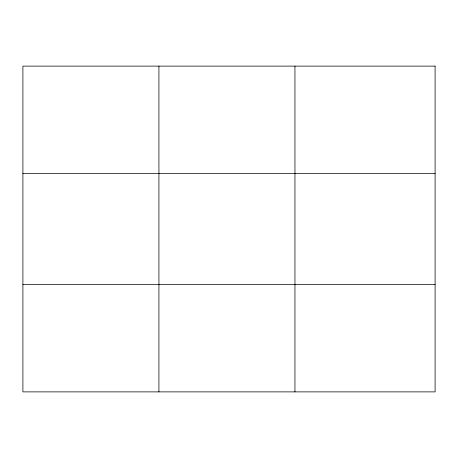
<?xml version="1.0" encoding="UTF-8"?>
<svg xmlns="http://www.w3.org/2000/svg" width="458" height="458" viewBox="0 0 458 458"><rect width="100%" height="100%" fill="white"/><g stroke="black" fill="none" stroke-linecap="round" stroke-linejoin="round"><path stroke-width="0.69" d="M158.926 66.118L158.926 391.882M294.952 66.118L294.952 391.882M22.9 173.622L435.1 173.622M22.9 284.378L435.1 284.378M435.1 66.118L435.1 391.882L22.9 391.882L22.9 66.118L435.1 66.118"/></g></svg>
